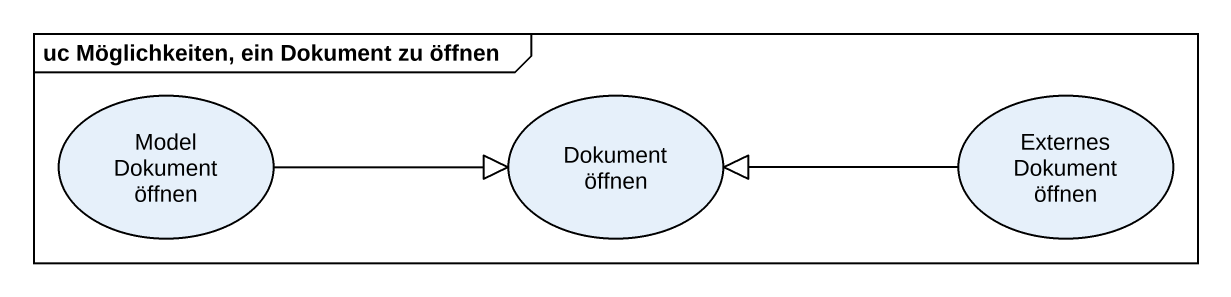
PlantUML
@startuml
mainframe uc Möglichkeiten, ein Dokument zu öffnen
usecase "Model Dokument öffnen" as Model_Dokument_öffnen
usecase "Dokument öffnen" as Dokument_öffnen
usecase "Externes Dokument öffnen" as Externes_Dokument_öffnen
Model_Dokument_öffnen -right-|> Dokument_öffnen
Externes_Dokument_öffnen -left-|> Dokument_öffnen
@enduml
